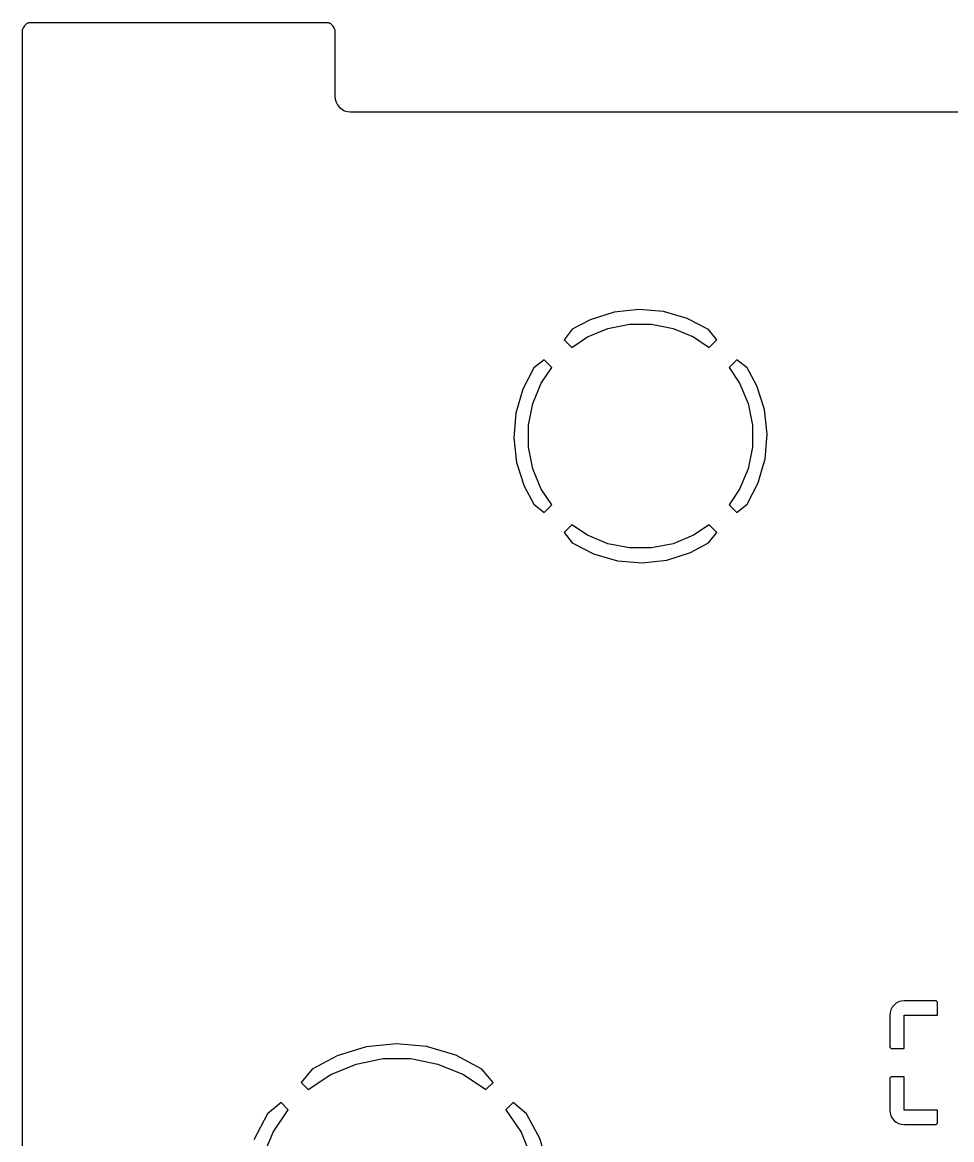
# Model space of a CAD drawing. Extents: x 49 to 143, y -158 to -38.
# Drawn here: x 49.43 to 66.04, y -57.89 to -37.92 of the extents above; entities that cross this region are included whole.
import ezdxf

# ---------------------------------------------------------------- set-up
doc = ezdxf.new("R2010")
doc.units = 0
doc.layers.add('BLACK', color=7, linetype='CONTINUOUS')

msp = doc.modelspace()

# ---------------------------------------------------------------- linework, layer by layer
at = {"layer": 'BLACK', "linetype": 'CONTINUOUS'}
for p, q in [((49.5088, -37.943), (49.5182, -37.938)), ((49.5182, -37.938), (49.5274, -37.9328)), ((49.5274, -37.9328), (49.5291, -37.9322)), ((49.5291, -37.9322), (49.5307, -37.9314)), ((49.5307, -37.9314), (49.5408, -37.9283)), ((49.5408, -37.9283), (49.551, -37.925)), ((49.551, -37.925), (49.5527, -37.9247)), ((49.5527, -37.9247), (49.5544, -37.9242)), ((49.5544, -37.9242), (49.565, -37.9232)), ((49.565, -37.9232), (49.5755, -37.9218)), ((49.5755, -37.9218), (49.5773, -37.922)), ((49.5773, -37.922), (49.5791, -37.9218)), ((49.5791, -37.9218), (54.8657, -37.9218)), ((54.8657, -37.9218), (54.8675, -37.9218)), ((54.8675, -37.9218), (54.8693, -37.922)), ((54.8693, -37.922), (54.871, -37.9219)), ((54.871, -37.9219), (54.8815, -37.9234)), ((54.8815, -37.9234), (54.8921, -37.9246)), ((54.8921, -37.9246), (54.8938, -37.9251)), ((54.8938, -37.9251), (54.8956, -37.9254)), ((54.8956, -37.9254), (54.9056, -37.9289)), ((54.9056, -37.9289), (54.9158, -37.9321)), ((54.9158, -37.9321), (54.9173, -37.9329)), ((54.9173, -37.9329), (54.919, -37.9335)), ((54.919, -37.9335), (54.9282, -37.9389)), ((54.9282, -37.9389), (54.9375, -37.944)), ((49.428, -38.0861), (49.4291, -38.0769)), ((49.428, -38.0879), (49.428, -38.0861)), ((49.4293, -43.6042), (49.428, -38.0879)), ((49.4291, -38.0769), (49.4297, -38.0675)), ((49.4297, -38.0675), (49.4305, -38.0646)), ((49.4305, -38.0646), (49.4308, -38.0615)), ((49.4308, -38.0615), (49.4336, -38.0526)), ((49.4336, -38.0526), (49.436, -38.0436)), ((49.436, -38.0436), (49.4373, -38.0408)), ((49.4373, -38.0408), (49.4383, -38.0379)), ((49.4383, -38.0379), (49.4428, -38.0297)), ((49.4428, -38.0297), (49.4469, -38.0213)), ((49.4469, -38.0213), (49.4709, -37.9822)), ((49.4709, -37.9822), (49.4719, -37.9807)), ((49.4719, -37.9807), (49.4729, -37.9793)), ((49.4729, -37.9793), (49.4738, -37.9778)), ((49.4738, -37.9778), (49.4806, -37.9696)), ((49.4806, -37.9696), (49.4871, -37.9612)), ((49.4871, -37.9612), (49.4885, -37.96)), ((49.4885, -37.96), (49.4896, -37.9587)), ((49.4896, -37.9587), (49.4978, -37.952)), ((49.4978, -37.952), (49.5059, -37.945)), ((49.5059, -37.945), (49.5074, -37.9441)), ((49.5074, -37.9441), (49.5088, -37.943)), ((54.9375, -37.944), (54.9388, -37.9451)), ((54.9388, -37.9451), (54.9404, -37.946)), ((54.9404, -37.946), (54.9483, -37.9531)), ((54.9483, -37.9531), (54.9565, -37.9599)), ((54.9565, -37.9599), (54.9576, -37.9613)), ((54.9576, -37.9613), (54.9589, -37.9625)), ((54.9589, -37.9625), (54.9653, -37.971)), ((54.9653, -37.971), (54.972, -37.9793)), ((54.972, -37.9793), (54.9728, -37.9808)), ((54.9728, -37.9808), (54.9739, -37.9822)), ((54.9739, -37.9822), (54.998, -38.0214)), ((54.998, -38.0214), (54.9989, -38.0229)), ((54.9989, -38.0229), (55.0028, -38.0313)), ((55.0028, -38.0313), (55.0072, -38.0395)), ((55.0072, -38.0395), (55.0081, -38.0425)), ((55.0081, -38.0425), (55.0094, -38.0453)), ((55.0094, -38.0453), (55.0117, -38.0543)), ((55.0117, -38.0543), (55.0144, -38.0632)), ((55.0144, -38.0632), (55.0147, -38.0663)), ((55.0147, -38.0663), (55.0154, -38.0693)), ((55.0154, -38.0693), (55.0159, -38.0786)), ((55.0159, -38.0786), (55.0168, -38.0879)), ((55.0168, -38.0879), (55.0168, -39.2231)), ((55.0162, -39.2355), (55.0154, -39.243)), ((55.0154, -39.243), (55.0208, -39.2977)), ((55.0168, -39.2248), (55.0162, -39.2302)), ((55.0162, -39.2302), (55.0162, -39.2355)), ((55.0168, -39.2231), (55.0168, -39.2248)), ((55.0208, -39.2977), (55.0368, -39.3503)), ((55.0368, -39.3503), (55.0627, -39.3988)), ((55.0627, -39.3988), (55.0976, -39.4412)), ((55.0976, -39.4412), (55.14, -39.4761)), ((55.14, -39.4761), (55.1885, -39.502)), ((55.1885, -39.502), (55.2411, -39.518)), ((55.2411, -39.518), (55.2883, -39.5226)), ((55.2883, -39.5226), (55.2883, -39.5226)), ((55.2883, -39.5226), (55.2958, -39.5234)), ((55.2958, -39.5234), (55.3033, -39.5226)), ((55.3033, -39.5226), (55.3051, -39.5224)), ((55.3051, -39.5224), (55.3104, -39.5225)), ((55.3104, -39.5225), (55.3157, -39.522)), ((55.3157, -39.522), (137, -39.522)), ((60.0044, -43.1009), (59.5805, -43.236)), ((60.4457, -43.0513), (60.0044, -43.1009)), ((60.8881, -43.0887), (60.4457, -43.0513)), ((61.3147, -43.2117), (60.8881, -43.0887)), ((59.5805, -43.236), (59.2591, -43.4078)), ((59.8936, -43.3929), (60.28, -43.316)), ((60.28, -43.316), (60.674, -43.316)), ((60.674, -43.316), (61.0604, -43.3929)), ((61.6955, -43.4085), (61.3147, -43.2117)), ((59.2591, -43.4078), (59.114, -43.5938)), ((59.5296, -43.5436), (59.8936, -43.3929)), ((61.0604, -43.3929), (61.4244, -43.5436)), ((61.84, -43.5938), (61.6955, -43.4085)), ((49.4293, -43.6043), (49.4293, -43.6042)), ((49.4297, -45.3491), (49.4293, -43.6043)), ((59.114, -43.5938), (59.2504, -43.7302)), ((59.2504, -43.7302), (59.5296, -43.5436)), ((61.4244, -43.5436), (61.7036, -43.7302)), ((61.7036, -43.7302), (61.84, -43.5938)), ((58.5695, -44.0975), (58.3727, -44.4783)), ((58.7548, -43.953), (58.5695, -44.0975)), ((58.7046, -44.3686), (58.8912, -44.0894)), ((58.8912, -44.0894), (58.7548, -43.953)), ((62.1992, -43.953), (62.0628, -44.0894)), ((62.0628, -44.0894), (62.2494, -44.3686)), ((62.3852, -44.0981), (62.1992, -43.953)), ((62.557, -44.4195), (62.3852, -44.0981)), ((58.3727, -44.4783), (58.2497, -44.9049)), ((58.5539, -44.7326), (58.7046, -44.3686)), ((62.2494, -44.3686), (62.4001, -44.7326)), ((62.6921, -44.8434), (62.557, -44.4195)), ((58.2497, -44.9049), (58.2123, -45.3473)), ((58.477, -45.119), (58.5539, -44.7326)), ((62.4001, -44.7326), (62.477, -45.119)), ((62.7417, -45.2847), (62.6921, -44.8434)), ((58.477, -45.513), (58.477, -45.119)), ((62.477, -45.119), (62.477, -45.513)), ((62.7043, -45.7271), (62.7417, -45.2847)), ((49.4301, -47.0277), (49.4297, -45.3491)), ((49.4297, -45.3491), (49.4297, -45.3491)), ((58.2123, -45.3473), (58.2619, -45.7886)), ((58.5539, -45.8994), (58.477, -45.513)), ((62.477, -45.513), (62.4001, -45.8994)), ((62.6542, -45.9008), (62.7043, -45.7271)), ((58.2619, -45.7886), (58.397, -46.2125)), ((58.7046, -46.2634), (58.5539, -45.8994)), ((62.4001, -45.8994), (62.2494, -46.2634)), ((62.5813, -46.1537), (62.6542, -45.9008)), ((62.6542, -45.9008), (62.6542, -45.9008)), ((58.397, -46.2125), (58.5688, -46.534)), ((58.8912, -46.5426), (58.7046, -46.2634)), ((62.2494, -46.2634), (62.0628, -46.5426)), ((62.3845, -46.5345), (62.5813, -46.1537)), ((58.5688, -46.534), (58.7548, -46.679)), ((58.7548, -46.679), (58.8912, -46.5426)), ((62.0628, -46.5426), (62.1992, -46.679)), ((62.1992, -46.679), (62.3845, -46.5345)), ((59.2504, -46.9018), (59.114, -47.0382)), ((59.5296, -47.0884), (59.2504, -46.9018)), ((61.7036, -46.9018), (61.4244, -47.0884)), ((61.84, -47.0382), (61.7036, -46.9018)), ((49.4301, -47.0278), (49.4301, -47.0277)), ((49.4321, -55.665), (49.4301, -47.0278)), ((59.114, -47.0382), (59.2585, -47.2235)), ((59.8936, -47.2391), (59.5296, -47.0884)), ((61.4244, -47.0884), (61.0604, -47.2391)), ((61.695, -47.2242), (61.84, -47.0382)), ((59.2585, -47.2235), (59.6393, -47.4203)), ((60.28, -47.316), (59.8936, -47.2391)), ((60.674, -47.316), (60.28, -47.316)), ((61.0604, -47.2391), (60.674, -47.316)), ((61.3735, -47.396), (61.695, -47.2242)), ((59.6393, -47.4203), (60.0659, -47.5433)), ((60.9496, -47.5311), (61.3735, -47.396)), ((60.0659, -47.5433), (60.5083, -47.5807)), ((60.5083, -47.5807), (60.9496, -47.5311)), ((65.0095, -55.4845), (64.9778, -55.5232)), ((65.0482, -55.4528), (65.0095, -55.4845)), ((65.0923, -55.4292), (65.0482, -55.4528)), ((65.1402, -55.4147), (65.0923, -55.4292)), ((65.1961, -55.4092), (65.1402, -55.4147)), ((65.765, -55.4108), (65.1961, -55.4092)), ((65.786, -55.4319), (65.765, -55.4108)), ((65.786, -55.665), (65.786, -55.4319)), ((49.4324, -56.8745), (49.4321, -55.665)), ((49.4321, -55.665), (49.4321, -55.665)), ((64.9397, -55.6152), (64.9342, -55.6711)), ((64.9342, -55.6711), (64.9358, -56.24)), ((64.9542, -55.5673), (64.9397, -55.6152)), ((64.9778, -55.5232), (64.9542, -55.5673)), ((65.19, -56.261), (65.19, -55.665)), ((65.19, -55.665), (65.786, -55.665)), ((55.5746, -56.2304), (55.0559, -56.3903)), ((56.1142, -56.1747), (55.5746, -56.2304)), ((56.6544, -56.2254), (56.1142, -56.1747)), ((57.1742, -56.3805), (56.6544, -56.2254)), ((64.9358, -56.24), (64.9569, -56.261)), ((64.9569, -56.261), (65.19, -56.261)), ((55.0559, -56.3903), (54.6113, -56.628)), ((55.3978, -56.5381), (55.8808, -56.442)), ((55.8808, -56.442), (56.3732, -56.442)), ((56.3732, -56.442), (56.8562, -56.5381)), ((57.6428, -56.6282), (57.1742, -56.3805)), ((54.6113, -56.628), (54.4112, -56.867)), ((54.9428, -56.7265), (55.3978, -56.5381)), ((56.8562, -56.5381), (57.3112, -56.7265)), ((57.8428, -56.867), (57.6428, -56.6282)), ((49.4324, -56.8746), (49.4324, -56.8745)), ((49.4329, -58.9553), (49.4324, -56.8746)), ((54.4112, -56.867), (54.5399, -56.9957)), ((54.5399, -56.9957), (54.9428, -56.7265)), ((57.3112, -56.7265), (57.7141, -56.9957)), ((57.7141, -56.9957), (57.8428, -56.867)), ((64.9358, -56.79), (64.9342, -57.3589)), ((64.9569, -56.769), (64.9358, -56.79)), ((65.19, -56.769), (64.9569, -56.769)), ((65.19, -57.365), (65.19, -56.769)), ((54.052, -57.2262), (53.8132, -57.4262)), ((54.1807, -57.3549), (54.052, -57.2262)), ((58.202, -57.2262), (58.0733, -57.3549)), ((58.441, -57.4263), (58.202, -57.2262)), ((53.8132, -57.4262), (53.5655, -57.8948)), ((53.9115, -57.7578), (54.1807, -57.3549)), ((58.0733, -57.3549), (58.3425, -57.7578)), ((58.6787, -57.8709), (58.441, -57.4263)), ((64.9342, -57.3589), (64.9397, -57.4148)), ((64.9397, -57.4148), (64.9542, -57.4627)), ((64.9542, -57.4627), (64.9778, -57.5068)), ((64.9778, -57.5068), (65.0095, -57.5455)), ((65.786, -57.365), (65.19, -57.365)), ((65.786, -57.5981), (65.786, -57.365)), ((65.0095, -57.5455), (65.0482, -57.5772)), ((65.0482, -57.5772), (65.0923, -57.6008)), ((65.0923, -57.6008), (65.1402, -57.6153)), ((65.1402, -57.6153), (65.1961, -57.6208)), ((65.1961, -57.6208), (65.765, -57.6192)), ((65.765, -57.6192), (65.786, -57.5981)), ((53.7231, -58.2128), (53.9115, -57.7578)), ((58.3425, -57.7578), (58.5309, -58.2128)), ((58.8386, -58.3896), (58.6787, -57.8709))]:
    msp.add_line(p, q, dxfattribs=at)

doc.saveas('drawing.dxf')
